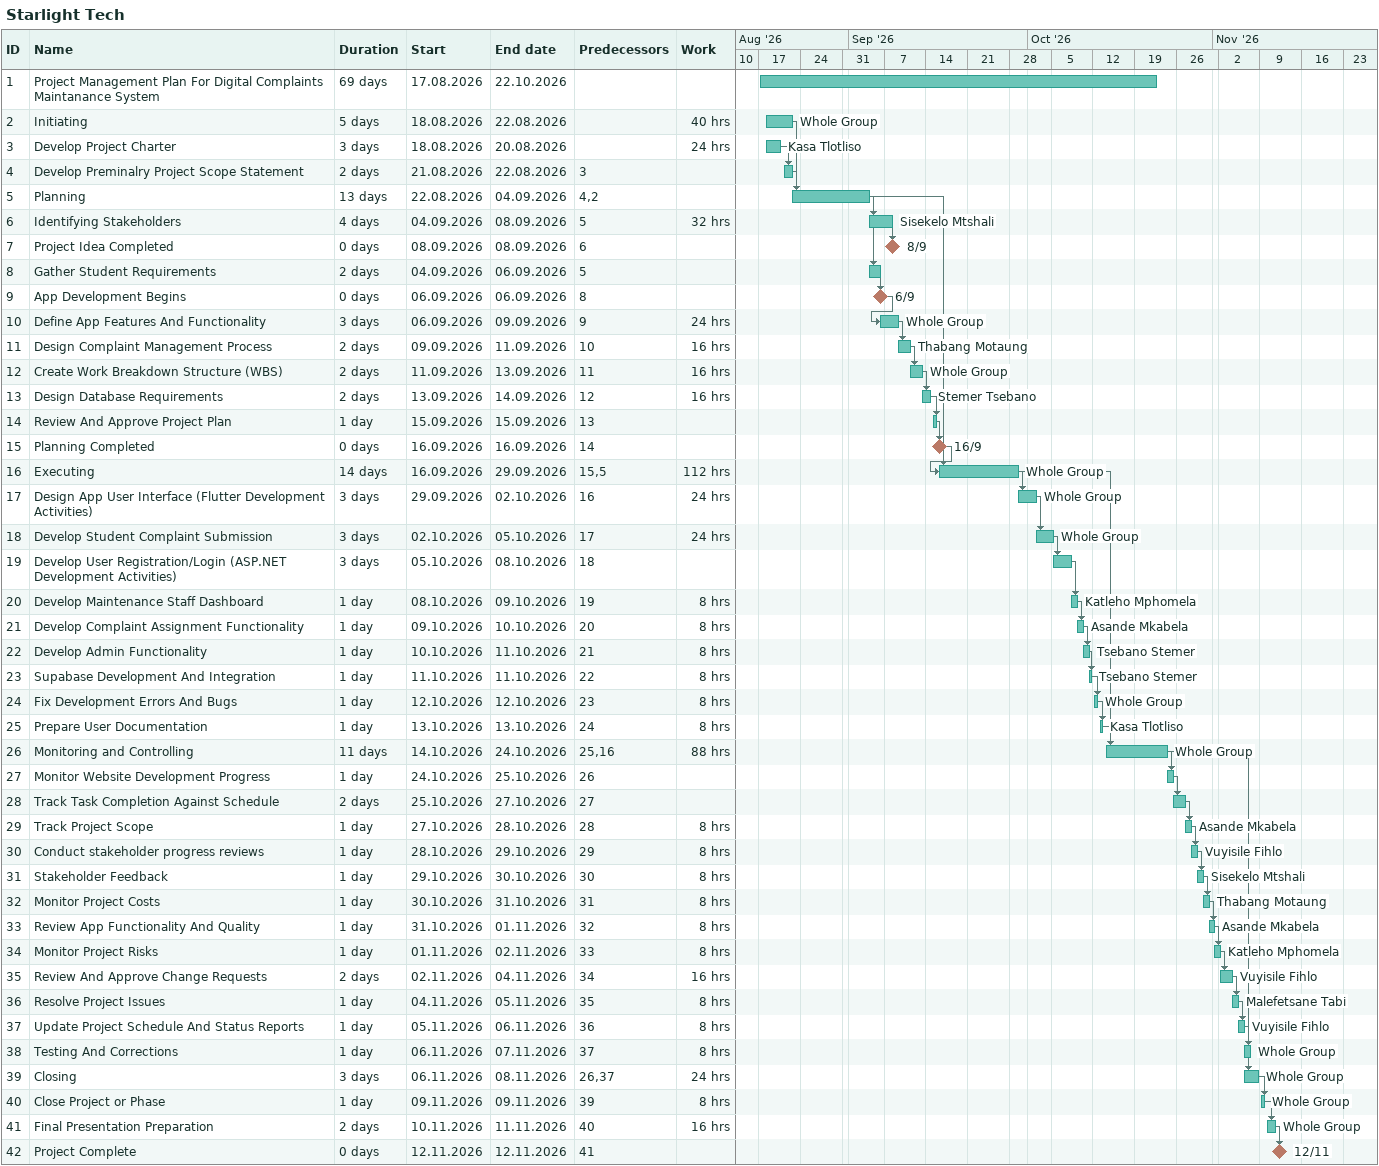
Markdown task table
Starlight Tech

| ID | Task | Duration | Start | Finish | Predecessors | Resources | Work (h) |
|---|---|---|---|---|---|---|---|
| 1 | Project Management Plan For Digital Complaints Maintanance System | 69d | 2026-08-17 | 2026-10-22 |  |  |  |
| 2 | Initiating | 5d | 2026-08-18 | 2026-08-22 |  | Whole Group | 40 |
| 3 | Develop Project Charter | 3d | 2026-08-18 | 2026-08-20 |  | Kasa Tlotliso | 24 |
| 4 | Develop Preminalry Project Scope Statement | 2d | 2026-08-21 | 2026-08-22 | 3 |  |  |
| 5 | Planning | 13d | 2026-08-22 | 2026-09-04 | 4, 2 |  |  |
| 6 | Identifying Stakeholders | 4d | 2026-09-04 | 2026-09-08 | 5 | Sisekelo Mtshali | 32 |
| 7 | Project Idea Completed | 0d | 2026-09-08 | 2026-09-08 | 6 |  |  |
| 8 | Gather Student Requirements | 2d | 2026-09-04 | 2026-09-06 | 5 |  |  |
| 9 | App Development Begins | 0d | 2026-09-06 | 2026-09-06 | 8 |  |  |
| 10 | Define App Features And Functionality | 3d | 2026-09-06 | 2026-09-09 | 9 | Whole Group | 24 |
| 11 | Design Complaint Management Process | 2d | 2026-09-09 | 2026-09-11 | 10 | Thabang Motaung | 16 |
| 12 | Create Work Breakdown Structure (WBS) | 2d | 2026-09-11 | 2026-09-13 | 11 | Whole Group | 16 |
| 13 | Design Database Requirements | 2d | 2026-09-13 | 2026-09-14 | 12 | Stemer Tsebano | 16 |
| 14 | Review And Approve Project Plan | 1d | 2026-09-15 | 2026-09-15 | 13 |  |  |
| 15 | Planning Completed | 0d | 2026-09-16 | 2026-09-16 | 14 |  |  |
| 16 | Executing | 14d | 2026-09-16 | 2026-09-29 | 15, 5 | Whole Group | 112 |
| 17 | Design App User Interface (Flutter Development Activities) | 3d | 2026-09-29 | 2026-10-02 | 16 | Whole Group | 24 |
| 18 | Develop Student Complaint Submission | 3d | 2026-10-02 | 2026-10-05 | 17 | Whole Group | 24 |
| 19 | Develop User Registration/Login (ASP.NET Development Activities) | 3d | 2026-10-05 | 2026-10-08 | 18 |  |  |
| 20 | Develop Maintenance Staff Dashboard | 1d | 2026-10-08 | 2026-10-09 | 19 | Katleho Mphomela | 8 |
| 21 | Develop Complaint Assignment Functionality | 1d | 2026-10-09 | 2026-10-10 | 20 | Asande Mkabela | 8 |
| 22 | Develop Admin Functionality | 1d | 2026-10-10 | 2026-10-11 | 21 | Tsebano Stemer | 8 |
| 23 | Supabase Development And Integration | 1d | 2026-10-11 | 2026-10-11 | 22 | Tsebano Stemer | 8 |
| 24 | Fix Development Errors And Bugs | 1d | 2026-10-12 | 2026-10-12 | 23 | Whole Group | 8 |
| 25 | Prepare User Documentation | 1d | 2026-10-13 | 2026-10-13 | 24 | Kasa Tlotliso | 8 |
| 26 | Monitoring and Controlling | 11d | 2026-10-14 | 2026-10-24 | 25, 16 | Whole Group | 88 |
| 27 | Monitor Website Development Progress | 1d | 2026-10-24 | 2026-10-25 | 26 |  |  |
| 28 | Track Task Completion Against Schedule | 2d | 2026-10-25 | 2026-10-27 | 27 |  |  |
| 29 | Track Project Scope | 1d | 2026-10-27 | 2026-10-28 | 28 | Asande Mkabela | 8 |
| 30 | Conduct stakeholder progress reviews | 1d | 2026-10-28 | 2026-10-29 | 29 | Vuyisile Fihlo | 8 |
| 31 | Stakeholder Feedback | 1d | 2026-10-29 | 2026-10-30 | 30 | Sisekelo Mtshali | 8 |
| 32 | Monitor Project Costs | 1d | 2026-10-30 | 2026-10-31 | 31 | Thabang Motaung | 8 |
| 33 | Review App Functionality And Quality | 1d | 2026-10-31 | 2026-11-01 | 32 | Asande Mkabela | 8 |
| 34 | Monitor Project Risks | 1d | 2026-11-01 | 2026-11-02 | 33 | Katleho Mphomela | 8 |
| 35 | Review And Approve Change Requests | 2d | 2026-11-02 | 2026-11-04 | 34 | Vuyisile Fihlo | 16 |
| 36 | Resolve Project Issues | 1d | 2026-11-04 | 2026-11-05 | 35 | Malefetsane Tabi | 8 |
| 37 | Update Project Schedule And Status Reports | 1d | 2026-11-05 | 2026-11-06 | 36 | Vuyisile Fihlo | 8 |
| 38 | Testing And Corrections | 1d | 2026-11-06 | 2026-11-07 | 37 | Whole Group | 8 |
| 39 | Closing | 3d | 2026-11-06 | 2026-11-08 | 26, 37 | Whole Group | 24 |
| 40 | Close Project or Phase | 1d | 2026-11-09 | 2026-11-09 | 39 | Whole Group | 8 |
| 41 | Final Presentation Preparation | 2d | 2026-11-10 | 2026-11-11 | 40 | Whole Group | 16 |
| 42 | Project Complete | 0d | 2026-11-12 | 2026-11-12 | 41 |  |  |
